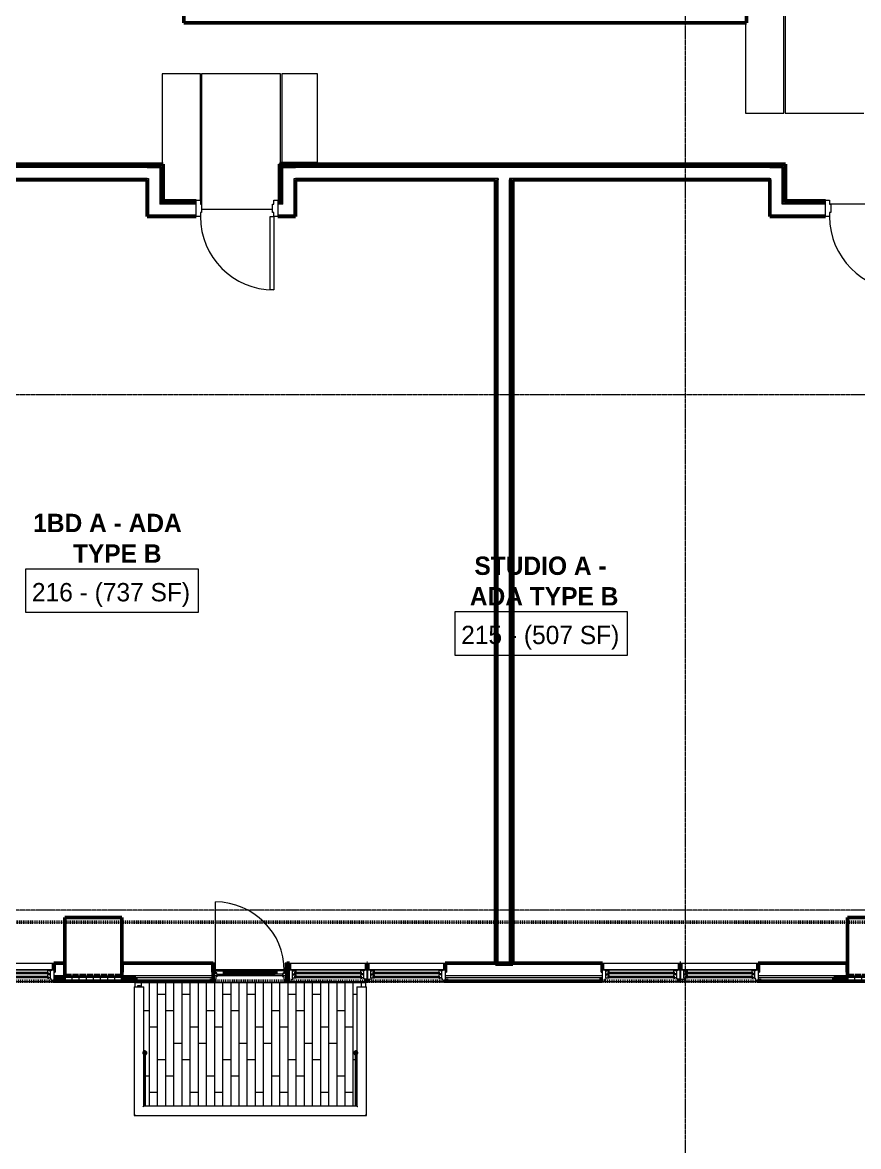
# Model space of a CAD drawing. Header units: inches. Extents: x -4235 to -464, y 9767 to 12463.
# Drawn here: x -3153 to -2743, y 11166 to 11718 of the extents above; entities that cross this region are included whole.
import ezdxf

# ---------------------------------------------------------------- set-up
doc = ezdxf.new("R2010")
doc.units = ezdxf.units.IN
doc.header["$MEASUREMENT"] = 0
doc.linetypes.add('Dash 1_16_', pattern=[0.125, 0.0625, -0.0625])
doc.linetypes.add('Grid Line 1_2_', pattern=[0.875, 0.5, -0.125, 0.125, -0.125])
for name, color, linetype, lineweight in [('0-1', 7, 'Continuous', 5), ('0-2', 50, 'Continuous', 9), ('A-AREA-IDEN', 2, 'Continuous', 9), ('A-DOOR-1', 10, 'Continuous', 20), ('A-DOOR-2', 50, 'Continuous', 9), ('A-DOOR-3', 31, 'Continuous', 9), ('A-DOOR-4', 31, 'Continuous', 20), ('A-DOOR-FRAM', 31, 'Continuous', 9), ('A-DOOR-FRAM-1', 10, 'Continuous', 20), ('A-DOOR-FRAM-2', 31, 'Continuous', 20), ('A-DOOR-GLAZ', 31, 'Continuous', 9), ('A-FLOR-2', 50, 'Continuous', 9), ('A-FLOR-3', 192, 'Continuous', 9), ('A-FLOR-HRAL', 11, 'Continuous', 9), ('A-FLOR-PATT-1', 9, 'Continuous', 9), ('A-GENM', 5, 'Continuous', 9), ('A-GENM-3', 5, 'Continuous', 50), ('A-GLAZ-1', 151, 'Continuous', 9), ('A-GLAZ-2', 151, 'Continuous', 20), ('A-GLAZ-3', 151, 'Continuous', 50), ('A-WALL', 113, 'Continuous', 13), ('A-WALL-2', 250, 'Continuous', 13), ('A-WALL-4', 113, 'Continuous', 50), ('A-WALL-5', 113, 'Continuous', 9), ('C-PROP-LINE-1', 91, 'Dash 1_16_', 50), ('I-WALL-1', 7, 'Continuous', 50), ('S-GRID-1', 1, 'Grid Line 1_2_', 9)]:
    doc.layers.add(name, color=color, linetype=linetype, lineweight=lineweight)
doc.styles.add('Century Gothic', font='ufonts.com_century-gothic.ttf', dxfattribs={"height": 9})
doc.styles.add('Century Gothic_B', font='GOTHICB.TTF', dxfattribs={"height": 9})

# ---------------------------------------------------------------- blocks, each defined once
blk = doc.blocks.new('HOLLOW METAL - UNIT DOOR-2191977-BACKGROUND - 2ND FLOOR')
at = {"layer": 'A-DOOR-1'}
for p, q in [((16.25, -4.125), (18, -4.125)), ((16.25, -40.125), (16.25, -4.125)), ((18, -4.125), (18, -40.125)), ((18, -40.125), (16.25, -40.125))]:
    blk.add_line(p, q, dxfattribs=at)
at = {"layer": 'A-DOOR-2'}
blk.add_arc((18, -4.125), 36, 180, 270, dxfattribs=at)
at = {"layer": 'A-DOOR-FRAM-1'}
for p, q in [((-20, 3.875), (-18, 3.875)), ((-20, -4.125), (-20, 3.875)), ((-18, 3.875), (-18, 1.9375)), ((-18, 1.9375), (-17.375, 1.9375)), ((-17.375, 1.9375), (-17.375, -2.1875)), ((17.375, 1.9375), (18, 1.9375)), ((17.375, -2.1875), (17.375, 1.9375)), ((18, 3.875), (20, 3.875)), ((18, 1.9375), (18, 3.875)), ((20, 3.875), (20, -4.125)), ((-18, -4.125), (-20, -4.125)), ((-18, -2.1875), (-18, -4.125)), ((-17.375, -2.1875), (-18, -2.1875)), ((18, -2.1875), (17.375, -2.1875)), ((18, -4.125), (18, -2.1875)), ((20, -4.125), (18, -4.125))]:
    blk.add_line(p, q, dxfattribs=at)
blk = doc.blocks.new('HOLLOW METAL - UNIT DOOR-2191980-BACKGROUND - 2ND FLOOR')
at = {"layer": 'A-DOOR-1'}
for p, q in [((16.25, -4.125), (18, -4.125)), ((16.25, -40.125), (16.25, -4.125)), ((18, -4.125), (18, -40.125)), ((18, -40.125), (16.25, -40.125))]:
    blk.add_line(p, q, dxfattribs=at)
at = {"layer": 'A-DOOR-2'}
blk.add_arc((18, -4.125), 36, 180, 270, dxfattribs=at)
at = {"layer": 'A-DOOR-FRAM-1'}
for p, q in [((-20, 3.875), (-18, 3.875)), ((-20, -4.125), (-20, 3.875)), ((-18, 3.875), (-18, 1.9375)), ((-18, 1.9375), (-17.375, 1.9375)), ((-17.375, 1.9375), (-17.375, -2.1875)), ((17.375, 1.9375), (18, 1.9375)), ((17.375, -2.1875), (17.375, 1.9375)), ((18, 3.875), (20, 3.875)), ((18, 1.9375), (18, 3.875)), ((20, 3.875), (20, -4.125)), ((-18, -4.125), (-20, -4.125)), ((-18, -2.1875), (-18, -4.125)), ((-17.375, -2.1875), (-18, -2.1875)), ((18, -2.1875), (17.375, -2.1875)), ((18, -4.125), (18, -2.1875)), ((20, -4.125), (18, -4.125))]:
    blk.add_line(p, q, dxfattribs=at)
blk = doc.blocks.new('CTR - 1st Phase - Common Walls_rvt-1-BACKGROUND - 2ND FLOOR')
at = {"layer": 'A-FLOR-2'}
for p, q in [((-2779.2, 11673.39), (-2779.2, 11735.36)), ((-2778.57, 11737.3), (-2778.57, 11673.39)), ((-2797.9, 11717.61), (-2797.9, 11673.39)), ((-3065.42, 11692.59), (-3084.12, 11692.59)), ((-3084.12, 11692.59), (-3084.12, 11648.36)), ((-3065.42, 11630.61), (-3065.42, 11692.59)), ((-3026.15, 11692.59), (-3064.8, 11692.59)), ((-3064.8, 11692.59), (-3064.8, 11628.68)), ((-3026.15, 11648.61), (-3026.15, 11692.59)), ((-3025.52, 11692.59), (-3025.52, 11648.61)), ((-3007.91, 11692.59), (-3025.52, 11692.59)), ((-3007.91, 11648.61), (-3007.91, 11692.59)), ((-2797.9, 11673.39), (-2779.2, 11673.39)), ((-2778.57, 11673.39), (-2739.92, 11673.39)), ((-3064.8, 11626.24), (-3030.05, 11626.24))]:
    blk.add_line(p, q, dxfattribs=at)
at = {"layer": 'A-WALL-2'}
for p, q in [((-3091.5, 11647.86), (-3200.7, 11647.86)), ((-3091.5, 11647.24), (-3200.7, 11647.24)), ((-3091.5, 11646.74), (-3200.7, 11646.74)), ((-3091.5, 11647.86), (-3084.87, 11647.86)), ((-3091.5, 11647.24), (-3085.37, 11647.24)), ((-3091.5, 11646.74), (-3090.87, 11646.74)), ((-3090.87, 11646.74), (-3085.37, 11646.74)), ((-3085.37, 11647.24), (-3084.87, 11647.24)), ((-3085.37, 11646.74), (-3085.37, 11628.74)), ((-3084.87, 11647.86), (-3084.25, 11647.86)), ((-3084.87, 11647.24), (-3084.87, 11629.24)), ((-3084.25, 11647.86), (-3084.25, 11629.86)), ((-3026.02, 11647.86), (-3026.02, 11648.36)), ((-3026.02, 11647.86), (-3026.02, 11648.36)), ((-3026.02, 11647.86), (-3025.4, 11647.86)), ((-3026.02, 11629.86), (-3026.02, 11647.86)), ((-3025.4, 11647.86), (-3018.77, 11647.86)), ((-3025.4, 11647.24), (-3024.9, 11647.24)), ((-3025.4, 11629.24), (-3025.4, 11647.24)), ((-3024.9, 11647.24), (-3018.77, 11647.24)), ((-3024.9, 11646.74), (-3019.4, 11646.74)), ((-3024.9, 11628.74), (-3024.9, 11646.74)), ((-3019.4, 11646.74), (-3018.77, 11646.74)), ((-2786.1, 11647.86), (-3018.77, 11647.86)), ((-2786.1, 11647.24), (-3018.77, 11647.24)), ((-2786.1, 11646.74), (-3018.77, 11646.74)), ((-2786.1, 11647.86), (-2779.47, 11647.86)), ((-2786.1, 11647.24), (-2779.97, 11647.24)), ((-2786.1, 11646.74), (-2785.47, 11646.74)), ((-2785.47, 11646.74), (-2779.97, 11646.74)), ((-2779.97, 11647.24), (-2779.47, 11647.24)), ((-2779.97, 11630.36), (-2779.97, 11646.74)), ((-2779.47, 11647.86), (-2778.85, 11647.86)), ((-2779.47, 11630.36), (-2779.47, 11647.24)), ((-2778.85, 11630.36), (-2778.85, 11647.86)), ((-3091.5, 11641.24), (-3200.7, 11641.24)), ((-3091.5, 11641.24), (-3090.87, 11641.24)), ((-3090.87, 11641.24), (-3090.87, 11623.24)), ((-3019.4, 11641.24), (-3018.77, 11641.24)), ((-3019.4, 11623.24), (-3019.4, 11641.24)), ((-2919.95, 11641.24), (-3018.77, 11641.24)), ((-2919.95, 11641.24), (-2919.32, 11641.24)), ((-2919.95, 11641.24), (-2919.95, 11640.61)), ((-2919.32, 11641.24), (-2919.95, 11641.24)), ((-2919.95, 11255.64), (-2919.95, 11640.61)), ((-2919.32, 11641.24), (-2919.32, 11640.61)), ((-2919.32, 11255.64), (-2919.32, 11640.61)), ((-2913.82, 11641.24), (-2913.32, 11641.24)), ((-2913.82, 11641.24), (-2913.82, 11640.61)), ((-2913.32, 11641.24), (-2913.82, 11641.24)), ((-2913.82, 11255.64), (-2913.82, 11640.61)), ((-2913.32, 11641.24), (-2912.7, 11641.24)), ((-2913.32, 11641.24), (-2913.32, 11640.61)), ((-2912.7, 11641.24), (-2913.32, 11641.24)), ((-2913.32, 11255.64), (-2913.32, 11640.61)), ((-2912.7, 11641.24), (-2912.7, 11640.61)), ((-2786.1, 11641.24), (-2912.7, 11641.24)), ((-2912.7, 11255.64), (-2912.7, 11640.61)), ((-2786.1, 11641.24), (-2785.47, 11641.24)), ((-2785.47, 11630.36), (-2785.47, 11641.24)), ((-3084.87, 11628.74), (-3085.37, 11628.74)), ((-3084.25, 11629.24), (-3084.87, 11629.24)), ((-3083.75, 11628.74), (-3084.87, 11628.74)), ((-3083.75, 11629.86), (-3084.25, 11629.86)), ((-3083.75, 11629.24), (-3084.25, 11629.24)), ((-3083.75, 11630.36), (-3083.75, 11629.86)), ((-3067.42, 11629.86), (-3083.75, 11629.86)), ((-3067.42, 11629.24), (-3083.75, 11629.24)), ((-3067.42, 11628.74), (-3083.75, 11628.74)), ((-3026.52, 11629.86), (-3027.42, 11629.86)), ((-3026.52, 11629.24), (-3027.42, 11629.24)), ((-3026.52, 11628.74), (-3027.42, 11628.74)), ((-3026.02, 11629.86), (-3026.52, 11629.86)), ((-3026.02, 11629.24), (-3026.52, 11629.24)), ((-3025.4, 11628.74), (-3026.52, 11628.74)), ((-3025.4, 11629.24), (-3026.02, 11629.24)), ((-3024.9, 11628.74), (-3025.4, 11628.74)), ((-2785.47, 11628.74), (-2785.47, 11630.36)), ((-2785.47, 11623.24), (-2785.47, 11628.74)), ((-2779.97, 11629.24), (-2779.97, 11630.36)), ((-2779.97, 11628.74), (-2779.97, 11629.24)), ((-2758.72, 11628.74), (-2779.97, 11628.74)), ((-2779.47, 11629.86), (-2779.47, 11630.36)), ((-2779.47, 11629.24), (-2779.47, 11629.86)), ((-2758.72, 11629.24), (-2779.47, 11629.24)), ((-2778.85, 11629.86), (-2778.85, 11630.36)), ((-2758.72, 11629.86), (-2778.85, 11629.86)), ((-3085.37, 11623.24), (-3090.87, 11623.24)), ((-3083.75, 11623.24), (-3085.37, 11623.24)), ((-3067.42, 11623.24), (-3083.75, 11623.24)), ((-3026.52, 11623.24), (-3027.42, 11623.24)), ((-3024.9, 11623.24), (-3026.52, 11623.24)), ((-3019.4, 11623.24), (-3024.9, 11623.24)), ((-2758.72, 11623.24), (-2785.47, 11623.24))]:
    blk.add_line(p, q, dxfattribs=at)
at = {"layer": 'I-WALL-1'}
for p, q in [((-3073.5, 11735.61), (-3073.5, 11717.61)), ((-2797.52, 11717.61), (-2797.52, 11735.61)), ((-3073.5, 11717.61), (-3073, 11717.61)), ((-3073, 11717.61), (-3065.75, 11717.61)), ((-3065.75, 11717.61), (-2805.27, 11717.61)), ((-2805.27, 11717.61), (-2798.02, 11717.61)), ((-2798.02, 11717.61), (-2797.52, 11717.61)), ((-3091.5, 11648.36), (-3200.7, 11648.36)), ((-3084.25, 11648.36), (-3091.5, 11648.36)), ((-3083.75, 11648.36), (-3084.25, 11648.36)), ((-3083.75, 11630.36), (-3083.75, 11648.36)), ((-3026.52, 11648.36), (-3026.52, 11630.36)), ((-3026.02, 11648.36), (-3026.52, 11648.36)), ((-3007.91, 11648.61), (-3026.15, 11648.61)), ((-3026.15, 11648.61), (-3026.15, 11647.99)), ((-3026.15, 11647.99), (-3007.91, 11647.99)), ((-3018.77, 11648.36), (-3026.02, 11648.36)), ((-2786.1, 11648.36), (-3018.77, 11648.36)), ((-3007.91, 11647.99), (-3007.91, 11648.61)), ((-2778.85, 11648.36), (-2786.1, 11648.36)), ((-2778.35, 11648.36), (-2778.85, 11648.36)), ((-2778.35, 11630.36), (-2778.35, 11648.36)), ((-3200.7, 11640.61), (-3091.5, 11640.61)), ((-3091.5, 11640.61), (-3091.5, 11622.61)), ((-3018.77, 11640.61), (-2920.57, 11640.61)), ((-3018.77, 11622.61), (-3018.77, 11640.61)), ((-2920.57, 11640.61), (-2920.57, 11255.64)), ((-2912.07, 11255.64), (-2912.07, 11640.61)), ((-2912.07, 11640.61), (-2786.1, 11640.61)), ((-2786.1, 11640.61), (-2786.1, 11630.36)), ((-3067.42, 11630.36), (-3083.75, 11630.36)), ((-3026.52, 11630.36), (-3027.42, 11630.36)), ((-2786.1, 11630.36), (-2786.1, 11623.24)), ((-2758.72, 11630.36), (-2778.35, 11630.36)), ((-2786.1, 11623.24), (-2786.1, 11622.61)), ((-3091.5, 11622.61), (-3090.87, 11622.61)), ((-3090.87, 11622.61), (-3083.75, 11622.61)), ((-3083.75, 11622.61), (-3067.42, 11622.61)), ((-3027.42, 11622.61), (-3026.52, 11622.61)), ((-3026.52, 11622.61), (-3019.4, 11622.61)), ((-3019.4, 11622.61), (-3018.77, 11622.61)), ((-2786.1, 11622.61), (-2758.72, 11622.61)), ((-2920.57, 11255.64), (-2912.07, 11255.64))]:
    blk.add_line(p, q, dxfattribs=at)
at = {"layer": '0-2'}
for name, p in [('HOLLOW METAL - UNIT DOOR-2191980-BACKGROUND - 2ND FLOOR', (-3047.42, 11626.74)), ('HOLLOW METAL - UNIT DOOR-2191977-BACKGROUND - 2ND FLOOR', (-2738.72, 11626.74))]:
    blk.add_blockref(name, p, dxfattribs=at)
blk = doc.blocks.new('Door-Inswing-Andersen-400_Series-Single - 3_ 0-1_8_ x custom height - 2ND FLOOR-2896085-BACKGROUND - 2ND FLOOR')
at = {"layer": 'A-DOOR-3'}
blk.add_line((16.87, -0.66), (16.87, -34.41), dxfattribs=at)
blk.add_arc((16.87, -0.66), 33.75, 180, 270, dxfattribs=at)
at = {"layer": 'A-DOOR-4'}
for p, q in [((-16.26, 0.42), (-16.87, 0.41)), ((-16.87, 0.41), (-16.87, -0.66)), ((-16.26, 1.06), (-16.26, 0.42)), ((-16.26, 1.06), (-12.44, 1.06)), ((-13.19, 0.66), (-12.44, 0.66)), ((-13.19, -0.66), (-13.19, 0.66)), ((-12.44, 0.75), (-12.47, 1.06)), ((12.44, 1.06), (-12.44, 1.06)), ((-12.44, 0.66), (-12.44, 0.75)), ((16.26, 1.06), (12.44, 1.06)), ((12.44, 0.75), (12.47, 1.06)), ((12.44, 0.66), (12.44, 0.75)), ((13.19, 0.66), (12.44, 0.66)), ((13.19, -0.66), (13.19, 0.66)), ((16.26, 1.06), (16.26, 0.42)), ((16.26, 0.42), (16.87, 0.41)), ((16.87, 0.41), (16.87, -0.66)), ((-16.87, -0.66), (-12.44, -0.66)), ((-12.44, -0.09), (-13.19, -0.09)), ((-13.19, -0.59), (-12.67, -0.59)), ((-13.19, -0.66), (-13.19, -0.59)), ((-12.67, -0.59), (-12.47, -0.34)), ((-12.47, -0.34), (-12.44, -0.16)), ((-12.44, -0.16), (-12.44, -0.09)), ((12.44, -0.66), (-12.44, -0.66)), ((12.44, -0.09), (13.19, -0.09)), ((12.44, -0.16), (12.44, -0.09)), ((12.47, -0.34), (12.44, -0.16)), ((16.87, -0.66), (12.44, -0.66)), ((12.67, -0.59), (12.47, -0.34)), ((13.19, -0.59), (12.67, -0.59)), ((13.19, -0.66), (13.19, -0.59))]:
    blk.add_line(p, q, dxfattribs=at)
at = {"layer": 'A-DOOR-FRAM'}
for p, q in [((-17.31, -1.13), (-17.94, -1.13)), ((-17.94, -1.13), (-17.94, -4.44)), ((-17.94, -4.44), (-17.31, -4.44)), ((-17.31, -4.44), (-17.31, -1.13)), ((17.94, -1.13), (17.31, -1.13)), ((17.31, -1.13), (17.31, -4.44)), ((17.31, -4.44), (17.94, -4.44)), ((17.94, -4.44), (17.94, -1.13))]:
    blk.add_line(p, q, dxfattribs=at)
at = {"layer": 'A-DOOR-FRAM-2'}
for p, q in [((-19.69, 3.44), (-18.06, 3.44)), ((18.06, 5.09), (-18.06, 5.09)), ((-18.06, 5.09), (-18.06, 4.44)), ((-18.06, 4.75), (-18.06, -1.13)), ((-18.06, 4.75), (-17.03, 4.75)), ((-17.03, 3.63), (-17.03, 4.75)), ((-16.69, 3.39), (-17.03, 3.63)), ((-17.03, 0.66), (-16.45, 0.66)), ((-17.03, -1.13), (-17.03, 0.66)), ((-16.69, 2.39), (-16.69, 3.39)), ((-16, 2.23), (-16.69, 2.39)), ((-16.45, 0.66), (-16.45, 1.09)), ((-16.45, 1.09), (-16, 1.09)), ((-16, 1.09), (-16, 2.23)), ((16, 2.23), (16.69, 2.39)), ((16, 1.09), (16, 2.23)), ((16.45, 1.09), (16, 1.09)), ((16.45, 0.66), (16.45, 1.09)), ((17.03, 0.66), (16.45, 0.66)), ((16.69, 3.39), (17.03, 3.63)), ((16.69, 2.39), (16.69, 3.39)), ((17.03, 3.63), (17.03, 4.75)), ((18.06, 4.75), (17.03, 4.75)), ((17.03, -1.13), (17.03, 0.66)), ((18.06, 4.44), (18.06, 5.09)), ((18.06, 4.75), (18.06, -1.13)), ((19.69, 3.44), (18.06, 3.44)), ((-18.06, -1.13), (-17.94, -1.13)), ((-17.69, -1.13), (-18.06, -1.13)), ((-18.06, -1.13), (-17.03, -1.13)), ((-17.31, -1.13), (17.31, -1.13)), ((18.06, -1.13), (17.03, -1.13)), ((17.94, -1.13), (18.06, -1.13))]:
    blk.add_line(p, q, dxfattribs=at)
at = {"layer": 'A-DOOR-GLAZ'}
for p, q in [((-12.44, 0.5), (-13.19, 0.5)), ((-13.19, 0.06), (-12.44, 0.06)), ((-12.98, 0.5), (-12.98, 0.06)), ((12.44, 0.66), (-12.44, 0.66)), ((12.44, 0.5), (-12.44, 0.5)), ((12.44, 0.06), (-12.44, 0.06)), ((12.44, 0.5), (13.19, 0.5)), ((13.19, 0.06), (12.44, 0.06)), ((12.98, 0.5), (12.98, 0.06)), ((12.44, -0.09), (-12.44, -0.09))]:
    blk.add_line(p, q, dxfattribs=at)
blk = doc.blocks.new('Window-Double_Hung-Andersen-400_Series-Tilt_Wash - DOUBLE HUNG - REVERSE COTTAGE - 2ND FLOOR-2888466-BACKGROUND - 2ND FLOOR')
at = {"layer": 'A-GLAZ-1'}
for p, q in [((-19.01, 3.94), (-18.95, 3.94)), ((-18.95, 2.44), (-19.01, 2.44)), ((-18.95, 4.44), (18.95, 4.44)), ((-18.95, 1.06), (-18.95, 4.44)), ((18.95, 1.06), (-18.95, 1.06)), ((-18.32, 1.06), (-18.32, 4.44)), ((18.32, 1.06), (18.32, 4.44)), ((18.95, 4.44), (18.95, 1.06)), ((18.95, 3.94), (19.01, 3.94)), ((19.01, 2.44), (18.95, 2.44)), ((-16.29, -0.19), (-15.7, -0.19)), ((-16.29, -0.56), (-15.7, -0.56)), ((-16.29, -2.13), (-15.7, -2.13)), ((-16.29, -2.5), (-15.7, -2.5)), ((-15.82, -0.56), (-15.82, -0.19)), ((-15.82, -2.5), (-15.82, -2.13)), ((-15.7, -0.06), (15.7, -0.06)), ((-15.7, -0.19), (15.7, -0.19)), ((-15.7, -0.56), (15.7, -0.56)), ((-15.7, -0.69), (15.7, -0.69)), ((-15.7, -2), (15.7, -2)), ((-15.7, -2.13), (15.7, -2.13)), ((-15.7, -2.5), (15.7, -2.5)), ((-15.7, -2.63), (15.7, -2.63)), ((16.29, -0.19), (15.7, -0.19)), ((16.29, -0.56), (15.7, -0.56)), ((16.29, -2.13), (15.7, -2.13)), ((16.29, -2.5), (15.7, -2.5)), ((15.82, -0.56), (15.82, -0.19)), ((15.82, -2.5), (15.82, -2.13))]:
    blk.add_line(p, q, dxfattribs=at)
at = {"layer": 'A-GLAZ-2'}
for p, q in [((-19.01, 1.06), (19.01, 1.06)), ((-19.01, -4.81), (-19.01, 1.06)), ((-17.67, 0.78), (-18, 1.06)), ((-17.67, 0.78), (-17.67, 0.56)), ((-17.67, 0.56), (-15.86, 0.56)), ((-17.42, -2.75), (-17.42, 0.56)), ((-15.86, 0.56), (-15.7, -0.06)), ((15.86, 0.56), (15.7, -0.06)), ((17.67, 0.56), (15.86, 0.56)), ((17.42, -2.75), (17.42, 0.56)), ((17.67, 0.78), (18, 1.06)), ((17.67, 0.78), (17.67, 0.56)), ((19.01, 1.06), (19.01, -4.81)), ((-19.01, -3.44), (-20.51, -3.44)), ((19.01, -4.81), (-19.01, -4.81)), ((-18.2, -4), (-17.92, -4)), ((-18.2, -4.81), (-18.2, -4)), ((-17.92, -4), (-17.61, -3.19)), ((-17.61, -3.19), (-17.14, -3.19)), ((-17.42, -0.81), (-16.57, -0.81)), ((-17.42, -1.38), (-15.86, -1.38)), ((-17.42, -2.75), (-16.57, -2.75)), ((-17.14, -3.19), (-17.14, -2.75)), ((-16.57, -0.69), (-16.57, -1.03)), ((-15.7, -0.69), (-16.57, -0.69)), ((-15.86, -1.03), (-16.57, -1.03)), ((-16.57, -2.63), (-16.57, -2.97)), ((-15.7, -2.63), (-16.57, -2.63)), ((-15.86, -2.97), (-16.57, -2.97)), ((-16.29, -0.69), (-16.29, -0.06)), ((-15.7, -0.06), (-16.29, -0.06)), ((-16.29, -2.63), (-16.29, -2)), ((-15.7, -2), (-16.29, -2)), ((-15.86, -1.03), (-15.7, -0.69)), ((-15.86, -1.38), (-15.7, -2)), ((-15.86, -2.97), (-15.7, -2.63)), ((15.7, -0.06), (16.29, -0.06)), ((15.86, -1.03), (15.7, -0.69)), ((15.7, -0.69), (16.57, -0.69)), ((15.86, -1.38), (15.7, -2)), ((15.7, -2), (16.29, -2)), ((15.86, -2.97), (15.7, -2.63)), ((15.7, -2.63), (16.57, -2.63)), ((15.86, -1.03), (16.57, -1.03)), ((17.42, -1.38), (15.86, -1.38)), ((15.86, -2.97), (16.57, -2.97)), ((16.29, -0.69), (16.29, -0.06)), ((16.29, -2.63), (16.29, -2)), ((16.57, -0.69), (16.57, -1.03)), ((17.42, -0.81), (16.57, -0.81)), ((16.57, -2.63), (16.57, -2.97)), ((17.42, -2.75), (16.57, -2.75)), ((17.14, -3.19), (17.14, -2.75)), ((17.61, -3.19), (17.14, -3.19)), ((17.92, -4), (17.61, -3.19)), ((18.2, -4), (17.92, -4)), ((18.2, -4.81), (18.2, -4)), ((19.01, -3.44), (20.51, -3.44))]:
    blk.add_line(p, q, dxfattribs=at)
blk = doc.blocks.new('V-Series_EWC4_SPVU_RFA_2015 - 2ND AND 3RD FLOOR-2226480-BACKGROUND - 2ND FLOOR')
at = {"layer": 'A-GENM'}
for p, q in [((-3858.97, 11732.03), (-3858.97, 11734.83)), ((-3858.97, 11728.55), (-3858.97, 11731.53)), ((-3858.97, 11725.06), (-3858.97, 11728.05)), ((-3858.97, 11721.58), (-3858.97, 11724.56)), ((-3858.97, 11718.09), (-3858.97, 11721.08)), ((-3858.97, 11714.61), (-3858.97, 11717.59)), ((-3858.97, 11711.12), (-3858.97, 11714.11)), ((-3858.97, 11707.83), (-3858.97, 11710.62))]:
    blk.add_line(p, q, dxfattribs=at)
at = {"layer": 'A-GENM-3'}
for p, q in [((-3829.54, 11735.26), (-3858.97, 11735.26)), ((-3858.97, 11735.26), (-3858.97, 11734.83)), ((-3858.97, 11734.83), (-3857.97, 11734.83)), ((-3857.97, 11734.83), (-3857.97, 11732.03)), ((-3829.54, 11707.39), (-3829.54, 11735.26)), ((-3857.97, 11732.03), (-3858.97, 11732.03)), ((-3858.97, 11732.03), (-3858.97, 11731.53)), ((-3858.97, 11731.53), (-3857.97, 11731.53)), ((-3857.97, 11728.55), (-3858.97, 11728.55)), ((-3858.97, 11728.55), (-3858.97, 11728.05)), ((-3858.97, 11728.05), (-3857.97, 11728.05)), ((-3857.97, 11731.53), (-3857.97, 11728.55)), ((-3857.97, 11728.05), (-3857.97, 11725.06)), ((-3857.97, 11725.06), (-3858.97, 11725.06)), ((-3858.97, 11725.06), (-3858.97, 11724.56)), ((-3858.97, 11724.56), (-3857.97, 11724.56)), ((-3857.97, 11724.56), (-3857.97, 11721.58)), ((-3857.97, 11721.58), (-3858.97, 11721.58)), ((-3858.97, 11721.58), (-3858.97, 11721.08)), ((-3858.97, 11721.08), (-3857.97, 11721.08)), ((-3857.97, 11718.09), (-3858.97, 11718.09)), ((-3858.97, 11718.09), (-3858.97, 11717.59)), ((-3858.97, 11717.59), (-3857.97, 11717.59)), ((-3857.97, 11721.08), (-3857.97, 11718.09)), ((-3857.97, 11717.59), (-3857.97, 11714.61)), ((-3857.97, 11714.61), (-3858.97, 11714.61)), ((-3858.97, 11714.61), (-3858.97, 11714.11)), ((-3858.97, 11714.11), (-3857.97, 11714.11)), ((-3857.97, 11714.11), (-3857.97, 11711.12)), ((-3857.97, 11711.12), (-3858.97, 11711.12)), ((-3858.97, 11711.12), (-3858.97, 11710.62)), ((-3858.97, 11710.62), (-3857.97, 11710.62)), ((-3857.97, 11707.83), (-3858.97, 11707.83)), ((-3858.97, 11707.83), (-3858.97, 11707.39)), ((-3858.97, 11707.39), (-3829.54, 11707.39)), ((-3857.97, 11710.62), (-3857.97, 11707.83))]:
    blk.add_line(p, q, dxfattribs=at)
blk = doc.blocks.new('Railing - Baluster_01-2700443-BACKGROUND - 2ND FLOOR')
at = {"layer": 'A-FLOR-HRAL'}
for p, q in [((-0.59, 1.18), (0.59, 1.18)), ((-0.59, 0.59), (-0.59, 1.18)), ((0.59, 1.18), (0.59, 0.59))]:
    blk.add_line(p, q, dxfattribs=at)
blk = doc.blocks.new('Railing - Railing-2700274-BACKGROUND - 2ND FLOOR')
at = {"layer": 'A-FLOR-HRAL'}
for p, q in [((-3097.95, 11244.64), (-3097.95, 11181.39)), ((-3097.95, 11244.64), (-3097.48, 11244.64)), ((-3097.48, 11244.64), (-3093.7, 11244.64)), ((-3093.7, 11244.64), (-3093.22, 11244.64)), ((-3093.22, 11186.11), (-3093.22, 11244.64)), ((-2988.62, 11244.64), (-2988.62, 11186.11)), ((-2988.62, 11244.64), (-2988.15, 11244.64)), ((-2988.15, 11244.64), (-2984.37, 11244.64)), ((-2984.37, 11244.64), (-2983.9, 11244.64)), ((-2983.9, 11181.39), (-2983.9, 11244.64)), ((-2988.62, 11186.11), (-3093.22, 11186.11)), ((-3097.95, 11181.39), (-2983.9, 11181.39))]:
    blk.add_line(p, q, dxfattribs=at)
for points, knots in [([(-3097.95, 11181.39), (-3097.95, 11181.39), (-3097.94, 11181.4), (-3097.91, 11181.42), (-3097.89, 11181.45), (-3097.86, 11181.48), (-3097.83, 11181.51), (-3097.8, 11181.53), (-3097.76, 11181.57), (-3097.72, 11181.62), (-3097.68, 11181.65), (-3097.65, 11181.69), (-3097.58, 11181.76), (-3097.52, 11181.82), (-3097.48, 11181.86)], [0, 0, 0, 0, 0.166667, 0.25, 0.333333, 0.416667, 0.458333, 0.5, 0.583333, 0.666667, 0.708333, 0.75, 0.833333, 1, 1, 1, 1]), ([(-3093.7, 11185.64), (-3093.65, 11185.68), (-3093.59, 11185.74), (-3093.51, 11185.82), (-3093.47, 11185.87), (-3093.43, 11185.9), (-3093.4, 11185.94), (-3093.37, 11185.97), (-3093.34, 11186), (-3093.31, 11186.02), (-3093.29, 11186.05), (-3093.26, 11186.08), (-3093.23, 11186.11), (-3093.22, 11186.11), (-3093.22, 11186.11)], [0, 0, 0, 0, 0.166667, 0.25, 0.333333, 0.375, 0.416667, 0.5, 0.541667, 0.583333, 0.666667, 0.75, 0.833333, 1, 1, 1, 1]), ([(-2988.15, 11185.64), (-2988.19, 11185.68), (-2988.25, 11185.74), (-2988.33, 11185.82), (-2988.38, 11185.87), (-2988.41, 11185.9), (-2988.45, 11185.94), (-2988.48, 11185.97), (-2988.51, 11186), (-2988.53, 11186.02), (-2988.56, 11186.05), (-2988.59, 11186.08), (-2988.62, 11186.11), (-2988.62, 11186.11), (-2988.62, 11186.11)], [0, 0, 0, 0, 0.166667, 0.25, 0.333333, 0.375, 0.416667, 0.5, 0.541667, 0.583333, 0.666667, 0.75, 0.833333, 1, 1, 1, 1]), ([(-2983.9, 11181.39), (-2983.9, 11181.39), (-2983.91, 11181.4), (-2983.93, 11181.42), (-2983.96, 11181.45), (-2983.99, 11181.48), (-2984.02, 11181.51), (-2984.04, 11181.53), (-2984.08, 11181.57), (-2984.13, 11181.62), (-2984.16, 11181.65), (-2984.2, 11181.69), (-2984.27, 11181.76), (-2984.33, 11181.82), (-2984.37, 11181.86)], [0, 0, 0, 0, 0.166667, 0.25, 0.333333, 0.416667, 0.458333, 0.5, 0.583333, 0.666667, 0.708333, 0.75, 0.833333, 1, 1, 1, 1])]:
    blk.add_open_spline(points, degree=3, knots=knots, dxfattribs=at)
blk.add_blockref('Railing - Baluster_01-2700443-BACKGROUND - 2ND FLOOR', (-3095.59, 11244.05))
blk = doc.blocks.new('Walls 39 - Walls 1-2569131-BACKGROUND - 2ND FLOOR')
at = {"layer": 'A-WALL-4', "flags": 128}
for points in [[(-3092.29, 11212.21), (-3092.3, 11212.32), (-3092.33, 11212.41), (-3092.38, 11212.5), (-3092.45, 11212.57), (-3092.53, 11212.62), (-3092.62, 11212.64), (-3092.71, 11212.64), (-3092.8, 11212.62), (-3092.88, 11212.57), (-3092.95, 11212.5), (-3093, 11212.41), (-3093.03, 11212.32), (-3093.04, 11212.21)], [(-3093.04, 11212.21), (-3093.03, 11212.11), (-3093, 11212.01), (-3092.95, 11211.93), (-3092.88, 11211.86), (-3092.8, 11211.81), (-3092.71, 11211.78), (-3092.62, 11211.78), (-3092.53, 11211.81), (-3092.45, 11211.86), (-3092.38, 11211.93), (-3092.33, 11212.01), (-3092.3, 11212.11), (-3092.29, 11212.21)]]:
    blk.add_lwpolyline(points, dxfattribs=at)
at = {"layer": 'A-WALL-5'}
for p, q in [((-3093.04, 11212.21), (-3093.04, 11186.11)), ((-3092.29, 11186.11), (-3092.29, 11212.21))]:
    blk.add_line(p, q, dxfattribs=at)
blk = doc.blocks.new('Walls 40 - Walls 1-2569150-BACKGROUND - 2ND FLOOR')
at = {"layer": 'A-WALL-4', "flags": 128}
for points in [[(-2988.8, 11212.21), (-2988.81, 11212.32), (-2988.84, 11212.41), (-2988.89, 11212.5), (-2988.96, 11212.57), (-2989.04, 11212.62), (-2989.13, 11212.64), (-2989.22, 11212.64), (-2989.3, 11212.62), (-2989.38, 11212.57), (-2989.45, 11212.5), (-2989.5, 11212.41), (-2989.54, 11212.32), (-2989.55, 11212.21)], [(-2989.55, 11212.21), (-2989.54, 11212.11), (-2989.5, 11212.01), (-2989.45, 11211.93), (-2989.38, 11211.86), (-2989.3, 11211.81), (-2989.22, 11211.78), (-2989.13, 11211.78), (-2989.04, 11211.81), (-2988.96, 11211.86), (-2988.89, 11211.93), (-2988.84, 11212.01), (-2988.81, 11212.11), (-2988.8, 11212.21)]]:
    blk.add_lwpolyline(points, dxfattribs=at)
at = {"layer": 'A-WALL-5'}
for p, q in [((-2989.55, 11212.21), (-2989.55, 11186.11)), ((-2988.8, 11186.11), (-2988.8, 11212.21))]:
    blk.add_line(p, q, dxfattribs=at)
blk = doc.blocks.new('Perforated Panel at Magic-Pak - hvac panel - 2nd floor 2-2702972-BACKGROUND - 2ND FLOOR')
at = {"layer": 'A-GLAZ-3'}
for p, q in [((-19.01, -4.38), (19.01, -4.38)), ((19.01, -4.44), (-19.01, -4.44))]:
    blk.add_line(p, q, dxfattribs=at)
blk = doc.blocks.new('Family - ___-2835860-BACKGROUND - 2ND FLOOR')
at = {"layer": 'C-PROP-LINE-1'}
blk.add_line((-2067.92, 11247.39), (-3401.42, 11247.39), dxfattribs=at)
blk = doc.blocks.new('Family - ___-2835903-BACKGROUND - 2ND FLOOR')
at = {"layer": 'C-PROP-LINE-1'}
blk.add_line((-2096.82, 11276.29), (-3400.92, 11276.29), dxfattribs=at)
blk = doc.blocks.new('Family - ___-2835932-BACKGROUND - 2ND FLOOR')
at = {"layer": 'C-PROP-LINE-1'}
blk.add_line((-2067.92, 11247.39), (-3401.42, 11247.39), dxfattribs=at)

msp = doc.modelspace()

# ---------------------------------------------------------------- hatches: boundary and pattern name
at = {"layer": 'A-FLOR-PATT-1'}
h = msp.add_hatch(dxfattribs=at)
h.set_pattern_fill('FP_8', color=256, style=0, pattern_type=2)
h.set_pattern_definition([(90, (-2322.388, 12288.752), (-4, 2e-16), []), (180, (-2322.388, 12288.752), (-8, -8), [4, -28]), (180, (-2326.388, 12304.752), (-8, -8), [4, -28])])
h.paths.add_polyline_path([(-3093.04, 11186.11), (-3093, 11212.41), (-3092.88, 11212.57), (-3092.8, 11212.62), (-3092.53, 11212.62), (-3092.38, 11212.5), (-3092.3, 11212.32), (-3092.29, 11212.05), (-3092.29, 11186.11), (-2989.55, 11186.11), (-2989.5, 11212.41), (-2989.38, 11212.57), (-2989.3, 11212.62), (-2989.04, 11212.62), (-2988.89, 11212.5), (-2988.81, 11212.32), (-2988.8, 11212.05), (-2988.8, 11186.11), (-2988.62, 11186.11), (-2988.61, 11244.64), (-2984.26, 11244.64), (-2984.26, 11246.64), (-3097.59, 11246.64), (-3097.59, 11244.64), (-3096.18, 11244.64), (-3096.18, 11245.23), (-3095, 11245.23), (-3095, 11244.64), (-3093.22, 11244.64), (-3093.18, 11186.11), (-3093.17, 11186.11)], flags=0)
h.paths.add_polyline_path([(-3092.62, 11211.78), (-3092.67, 11211.81), (-3092.67, 11211.78)], flags=0)

# ---------------------------------------------------------------- linework, layer by layer
at = {"layer": 'A-AREA-IDEN', "flags": 128}
for points in [[(-3151.07, 11449.78), (-3066.57, 11449.78), (-3066.57, 11428.29), (-3151.07, 11428.29)], [(-2940.47, 11428.78), (-2855.97, 11428.78), (-2855.97, 11407.28), (-2940.47, 11407.28)]]:
    msp.add_lwpolyline(points, close=True, dxfattribs=at)
at = {"layer": 'A-FLOR-3'}
for p, q in [((-3064.8, 11646.74), (-3065.42, 11646.74)), ((-2720.72, 11628.74), (-2756.72, 11628.74)), ((-3059.19, 11250.14), (-3023.06, 11250.14)), ((-2984.26, 11246.64), (-3097.59, 11246.64)), ((-3097.59, 11246.64), (-3097.59, 11244.64)), ((-2984.26, 11244.64), (-2984.26, 11246.64))]:
    msp.add_line(p, q, dxfattribs=at)
at = {"layer": 'A-WALL'}
for p, q in [((-3136.69, 11255.64), (-3136.69, 11251.83)), ((-3132.49, 11255.64), (-3136.69, 11255.64)), ((-3132.49, 11251.83), (-3132.49, 11255.64)), ((-3103.36, 11255.64), (-3103.36, 11251.83)), ((-3059.81, 11255.64), (-3103.36, 11255.64)), ((-3059.81, 11251.83), (-3059.81, 11255.64)), ((-3022.44, 11255.64), (-3022.44, 11251.83)), ((-3022.36, 11255.64), (-3022.44, 11255.64)), ((-3022.36, 11251.83), (-3022.36, 11255.64)), ((-2944.69, 11255.64), (-2944.69, 11251.83)), ((-2868.76, 11255.64), (-2944.69, 11255.64)), ((-2868.76, 11251.83), (-2868.76, 11255.64)), ((-2791.09, 11255.64), (-2791.09, 11251.83)), ((-2748.49, 11255.64), (-2791.09, 11255.64)), ((-2748.49, 11251.83), (-2748.49, 11255.64)), ((-3137.31, 11251.83), (-3136.69, 11251.83)), ((-3137.31, 11250.14), (-3131.86, 11250.14)), ((-3132.49, 11251.83), (-3131.86, 11251.83)), ((-3103.99, 11251.83), (-3103.36, 11251.83)), ((-3103.99, 11250.14), (-3059.19, 11250.14)), ((-3097.16, 11249.14), (-3059.19, 11249.14)), ((-3059.81, 11251.83), (-3059.19, 11251.83)), ((-3023.06, 11251.83), (-3022.44, 11251.83)), ((-3023.06, 11250.14), (-3021.74, 11250.14)), ((-3023.06, 11249.14), (-3021.74, 11249.14)), ((-3022.36, 11251.83), (-3021.74, 11251.83)), ((-2983.71, 11251.83), (-2983.34, 11251.83)), ((-2983.71, 11250.14), (-2983.34, 11250.14)), ((-2983.71, 11249.14), (-2983.34, 11249.14)), ((-2945.31, 11251.83), (-2944.69, 11251.83)), ((-2945.31, 11250.14), (-2868.14, 11250.14)), ((-2945.31, 11249.14), (-2868.14, 11249.14)), ((-2868.76, 11251.83), (-2868.14, 11251.83)), ((-2830.11, 11251.83), (-2829.74, 11251.83)), ((-2830.11, 11250.14), (-2829.74, 11250.14)), ((-2830.11, 11249.14), (-2829.74, 11249.14)), ((-2791.71, 11251.83), (-2791.09, 11251.83)), ((-2791.71, 11250.14), (-2747.86, 11250.14)), ((-2791.71, 11249.14), (-2754.69, 11249.14)), ((-2748.49, 11251.83), (-2747.86, 11251.83)), ((-3097.16, 11247.64), (-3059.19, 11247.64)), ((-3023.06, 11247.64), (-3021.74, 11247.64)), ((-2983.71, 11247.64), (-2983.34, 11247.64)), ((-2945.31, 11247.64), (-2868.14, 11247.64)), ((-2830.11, 11247.64), (-2829.74, 11247.64)), ((-2791.71, 11247.64), (-2754.69, 11247.64))]:
    msp.add_line(p, q, dxfattribs=at)
at = {"layer": 'A-WALL-4'}
for p, q in [((-3131.86, 11256.26), (-3137.31, 11256.26)), ((-3137.31, 11256.26), (-3137.31, 11252.89)), ((-3131.86, 11249.14), (-3131.86, 11256.26)), ((-3059.19, 11256.26), (-3103.99, 11256.26)), ((-3103.99, 11256.26), (-3103.99, 11249.14)), ((-3059.19, 11247.39), (-3059.19, 11256.26)), ((-3021.74, 11256.26), (-3023.06, 11256.26)), ((-3023.06, 11256.26), (-3023.06, 11247.39)), ((-3021.74, 11252.89), (-3021.74, 11256.26)), ((-2983.34, 11256.26), (-2983.71, 11256.26)), ((-2983.71, 11256.26), (-2983.71, 11252.89)), ((-2983.34, 11252.89), (-2983.34, 11256.26)), ((-2868.14, 11256.26), (-2945.31, 11256.26)), ((-2945.31, 11256.26), (-2945.31, 11252.89)), ((-2868.14, 11252.89), (-2868.14, 11256.26)), ((-2829.74, 11256.26), (-2830.11, 11256.26)), ((-2830.11, 11256.26), (-2830.11, 11252.89)), ((-2829.74, 11252.89), (-2829.74, 11256.26)), ((-2747.86, 11256.26), (-2791.71, 11256.26)), ((-2791.71, 11256.26), (-2791.71, 11252.89)), ((-2747.86, 11249.14), (-2747.86, 11256.26)), ((-3137.31, 11249.14), (-3131.86, 11249.14)), ((-3103.99, 11249.14), (-3097.16, 11249.14)), ((-3097.16, 11249.14), (-3097.16, 11247.64)), ((-2754.69, 11247.64), (-2754.69, 11249.14)), ((-2754.69, 11249.14), (-2747.86, 11249.14)), ((-3136.94, 11247.64), (-3137.31, 11247.64)), ((-3137.31, 11247.39), (-3136.94, 11247.39)), ((-3136.94, 11247.39), (-3136.94, 11247.64)), ((-3097.16, 11247.64), (-3098.91, 11247.64)), ((-3098.91, 11247.64), (-3098.91, 11247.39)), ((-3098.91, 11247.39), (-3059.19, 11247.39)), ((-3023.06, 11247.39), (-3021.74, 11247.39)), ((-2983.71, 11247.39), (-2983.34, 11247.39)), ((-2945.31, 11247.39), (-2868.14, 11247.39)), ((-2830.11, 11247.39), (-2829.74, 11247.39)), ((-2791.71, 11247.39), (-2752.94, 11247.39)), ((-2752.94, 11247.64), (-2754.69, 11247.64)), ((-2752.94, 11247.39), (-2752.94, 11247.64))]:
    msp.add_line(p, q, dxfattribs=at)
at = {"layer": 'A-WALL-5'}
for p, q in [((-3137.37, 11256.26), (-3137.31, 11256.26)), ((-3021.74, 11256.26), (-3021.67, 11256.26)), ((-2983.77, 11256.26), (-2983.71, 11256.26)), ((-2983.34, 11256.26), (-2983.27, 11256.26)), ((-2945.37, 11256.26), (-2945.31, 11256.26)), ((-2868.14, 11256.26), (-2868.07, 11256.26)), ((-2830.17, 11256.26), (-2830.11, 11256.26)), ((-2829.74, 11256.26), (-2829.67, 11256.26)), ((-2791.77, 11256.26), (-2791.71, 11256.26))]:
    msp.add_line(p, q, dxfattribs=at)
at = {"layer": 'S-GRID-1'}
for p, q in [((-2827.32, 9836.18), (-2827.32, 12413.74)), ((-464.45, 11535.19), (-4185.7, 11535.19)), ((-464.45, 11282.19), (-4185.7, 11282.19))]:
    msp.add_line(p, q, dxfattribs=at)

# ---------------------------------------------------------------- block references
at = {"layer": '0-1'}
msp.add_blockref('CTR - 1st Phase - Common Walls_rvt-1-BACKGROUND - 2ND FLOOR', (0, 0), dxfattribs=at)
at = {"layer": 'A-DOOR-3', "rotation": 180}
msp.add_blockref('Door-Inswing-Andersen-400_Series-Single - 3_ 0-1_8_ x custom height - 2ND FLOOR-2896085-BACKGROUND - 2ND FLOOR', (-3041.12, 11251.83), dxfattribs=at)
at = {"layer": 'A-FLOR-HRAL'}
msp.add_blockref('Railing - Railing-2700274-BACKGROUND - 2ND FLOOR', (0, 0), dxfattribs=at)
at = {"layer": 'A-GENM', "rotation": 89.99999999999993}
for p in [(8603.4, 15108.11), (8987.4, 15108.11)]:
    msp.add_blockref('V-Series_EWC4_SPVU_RFA_2015 - 2ND AND 3RD FLOOR-2226480-BACKGROUND - 2ND FLOOR', p, dxfattribs=at)
at = {"layer": 'A-GLAZ-1'}
for name, p in [('Window-Double_Hung-Andersen-400_Series-Tilt_Wash - DOUBLE HUNG - REVERSE COTTAGE - 2ND FLOOR-2888466-BACKGROUND - 2ND FLOOR', (-3156.32, 11251.83)), ('Window-Double_Hung-Andersen-400_Series-Tilt_Wash - DOUBLE HUNG - REVERSE COTTAGE - 2ND FLOOR-2888466-BACKGROUND - 2ND FLOOR', (-3002.72, 11251.83)), ('Window-Double_Hung-Andersen-400_Series-Tilt_Wash - DOUBLE HUNG - REVERSE COTTAGE - 2ND FLOOR-2888466-BACKGROUND - 2ND FLOOR', (-2964.32, 11251.83)), ('Window-Double_Hung-Andersen-400_Series-Tilt_Wash - DOUBLE HUNG - REVERSE COTTAGE - 2ND FLOOR-2888466-BACKGROUND - 2ND FLOOR', (-2849.12, 11251.83)), ('Window-Double_Hung-Andersen-400_Series-Tilt_Wash - DOUBLE HUNG - REVERSE COTTAGE - 2ND FLOOR-2888466-BACKGROUND - 2ND FLOOR', (-2810.72, 11251.83)), ('Perforated Panel at Magic-Pak - hvac panel - 2nd floor 2-2702972-BACKGROUND - 2ND FLOOR', (-3117.92, 11251.83)), ('Perforated Panel at Magic-Pak - hvac panel - 2nd floor 2-2702972-BACKGROUND - 2ND FLOOR', (-2733.92, 11251.83))]:
    msp.add_blockref(name, p, dxfattribs=at)
at = {"layer": 'A-WALL-5'}
for name in ['Walls 39 - Walls 1-2569131-BACKGROUND - 2ND FLOOR', 'Walls 40 - Walls 1-2569150-BACKGROUND - 2ND FLOOR']:
    msp.add_blockref(name, (0, 0), dxfattribs=at)
at = {"layer": 'C-PROP-LINE-1'}
for name in ['Family - ___-2835860-BACKGROUND - 2ND FLOOR', 'Family - ___-2835932-BACKGROUND - 2ND FLOOR', 'Family - ___-2835903-BACKGROUND - 2ND FLOOR']:
    msp.add_blockref(name, (0, 0), dxfattribs=at)

# ---------------------------------------------------------------- texts
at = {"layer": 'A-AREA-IDEN', "char_height": 9, "attachment_point": 1}
for s, insert, width, style in [('1BD A - ADA', (-3147.45, 11476.75), 93.324, 'Century Gothic_B'), ('TYPE B', (-3127.95, 11461.75), 46.359, 'Century Gothic_B'), ('STUDIO A -', (-2930.97, 11455.75), 79.083, 'Century Gothic_B'), ('216 - (737 SF)', (-3148.07, 11442.78), 94.839, 'Century Gothic'), ('ADA TYPE B', (-2933.22, 11440.75), 84.537, 'Century Gothic_B'), ('215 - (507 SF)', (-2937.47, 11421.78), 94.839, 'Century Gothic')]:
    msp.add_mtext(s, dxfattribs=dict(at, insert=insert, width=width, style=style))

doc.saveas('drawing.dxf')
